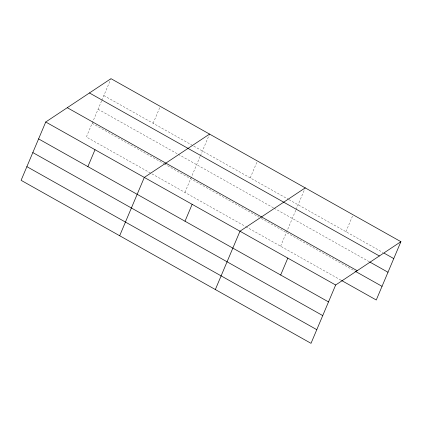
<?xml version="1.0" encoding="UTF-8"?>
<svg xmlns="http://www.w3.org/2000/svg" width="422" height="422" viewBox="0 0 422 422"><rect width="100%" height="100%" fill="white"/><g stroke="black" fill="none" stroke-linecap="round" stroke-linejoin="round"><path stroke-width="0.32" stroke-dasharray="2.11 1.58" d="M101.586 100.921L86.352 136.992L245.282 226.356M101.839 100.325L110.733 79.273M153.133 123.282L160.27 106.381M184.92 192.416L200.16 156.346M200.408 155.75L209.56 134.09M250.251 177.889L257.394 160.988M280.593 246.211L295.827 210.135M296.08 209.544L305.227 187.885M345.924 231.683L353.066 214.782M103.849 95.572L193.25 145.838M193.819 146.16L288.405 199.342M288.975 199.664L382.939 252.498M98.073 109.24L177.731 154.03M178.306 154.352L273.525 207.888M274.094 208.21L369.192 261.682M92.123 123.324L163.757 163.604M164.332 163.926L259.029 217.172M261.308 218.448L355.271 271.283M245.852 226.677L340.955 280.15"/><path stroke-width="0.63" d="M45.734 122L21.1 180.321L311.014 343.334L335.648 285.008L400.9 241.679L110.986 78.666L45.734 122L335.648 285.008M87.881 166.611L95.024 149.71M119.669 235.745L144.308 177.419L209.56 134.09M185.005 221.223L192.142 204.317M215.341 289.539L239.981 231.214L305.227 187.885M280.672 275.012L287.815 258.111M400.9 241.679L376.266 300L341.525 280.472M384.078 253.137L393.758 258.58M89.453 92.967L379.367 255.975M369.762 262.004L387.987 272.248M67.267 107.7L357.181 270.708M355.271 271.283L382.037 286.332M38.597 138.901L328.511 301.909M32.821 152.569L322.735 315.582M26.876 166.653L316.785 329.661"/></g></svg>
